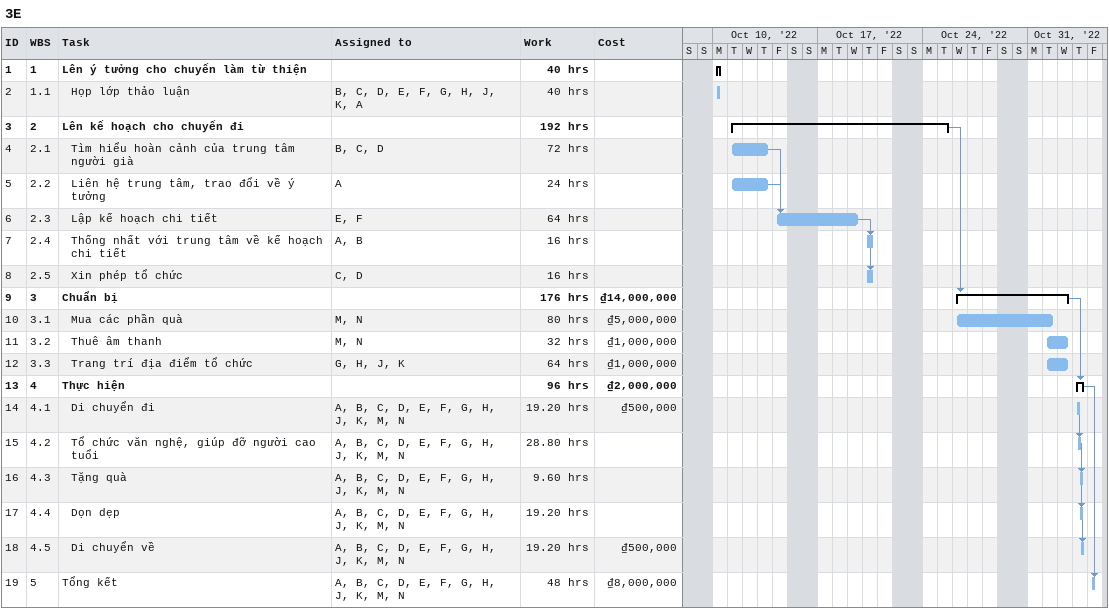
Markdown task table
3E

| ID | WBS | Task | Start | Finish | Predecessors | Resources | Work (h) | Cost (₫) |
|---|---|---|---|---|---|---|---|---|
| 1 | 1 | **Lên ý tưởng cho chuyến làm từ thiện** | 2022-10-10 | 2022-10-10 |  |  | 40 |  |
| 2 | 1.1 | Họp lớp thảo luận | 2022-10-10 | 2022-10-10 |  | B, C, D, E, F, G, H, J, K, A | 40 |  |
| 3 | 2 | **Lên kế hoạch cho chuyến đi** | 2022-10-11 | 2022-10-25 |  |  | 192 |  |
| 4 | 2.1 | Tìm hiểu hoàn cảnh của trung tâm người già | 2022-10-11 | 2022-10-13 |  | B, C, D | 72 |  |
| 5 | 2.2 | Liên hệ trung tâm, trao đổi về ý tưởng | 2022-10-11 | 2022-10-13 |  | A | 24 |  |
| 6 | 2.3 | Lập kế hoạch chi tiết | 2022-10-14 | 2022-10-19 | 4, 5 | E, F | 64 |  |
| 7 | 2.4 | Thống nhất với trung tâm về kế hoạch chi tiết | 2022-10-20 | 2022-10-20 | 6 | A, B | 16 |  |
| 8 | 2.5 | Xin phép tổ chức | 2022-10-20 | 2022-10-20 | 6 | C, D | 16 |  |
| 9 | 3 | **Chuẩn bị** | 2022-10-26 | 2022-11-02 | 3 |  | 176 | 14000000 |
| 10 | 3.1 | Mua các phần quà | 2022-10-26 | 2022-11-01 |  | M, N | 80 | 5000000 |
| 11 | 3.2 | Thuê âm thanh | 2022-11-01 | 2022-11-02 |  | M, N | 32 | 1000000 |
| 12 | 3.3 | Trang trí địa điểm tổ chức | 2022-11-01 | 2022-11-02 |  | G, H, J, K | 64 | 1000000 |
| 13 | 4 | **Thực hiện** | 2022-11-03 | 2022-11-03 | 9 |  | 96 | 2000000 |
| 14 | 4.1 | Di chuyển đi | 2022-11-03 | 2022-11-03 |  | A, B, C, D, E, F, G, H, J, K, M, N | 19.20 | 500000 |
| 15 | 4.2 | Tổ chức văn nghệ, giúp đỡ người cao tuổi | 2022-11-03 | 2022-11-03 | 14 | A, B, C, D, E, F, G, H, J, K, M, N | 28.80 |  |
| 16 | 4.3 | Tặng quà | 2022-11-03 | 2022-11-03 | 15 | A, B, C, D, E, F, G, H, J, K, M, N | 9.60 |  |
| 17 | 4.4 | Dọn dẹp | 2022-11-03 | 2022-11-03 | 16 | A, B, C, D, E, F, G, H, J, K, M, N | 19.20 |  |
| 18 | 4.5 | Di chuyển về | 2022-11-03 | 2022-11-03 | 17 | A, B, C, D, E, F, G, H, J, K, M, N | 19.20 | 500000 |
| 19 | 5 | Tổng kết | 2022-11-04 | 2022-11-04 | 13 | A, B, C, D, E, F, G, H, J, K, M, N | 48 | 8000000 |
